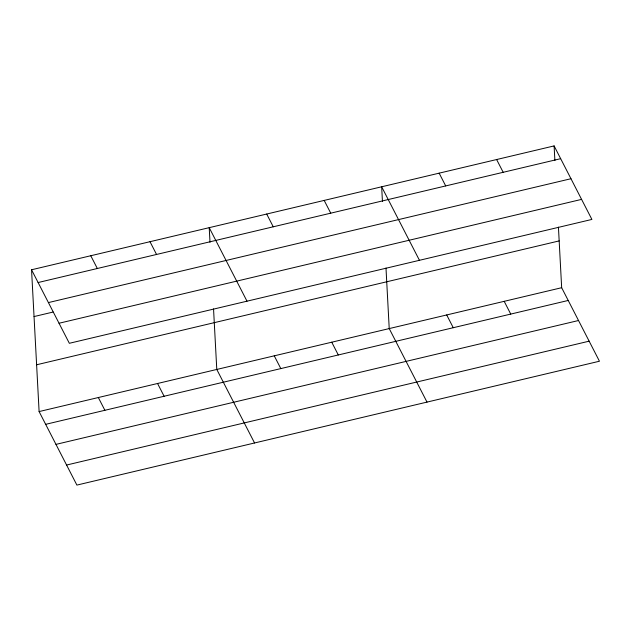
<?xml version="1.0" encoding="UTF-8"?>
<svg xmlns="http://www.w3.org/2000/svg" width="631" height="631" viewBox="0 0 631 631"><rect width="100%" height="100%" fill="white"/><g stroke="black" fill="none" stroke-linecap="round" stroke-linejoin="round"><path stroke-width="0.95" d="M31.55 269.776L554.105 145.911L591.894 219.43L69.339 343.296L31.55 269.776L39.106 411.57L76.895 485.089L599.45 361.224L561.661 287.704L558.435 227.136M38.105 282.538L560.667 158.673M48.413 302.588L570.968 178.723M34.042 316.565L53.146 312.037M59.03 323.246L581.585 199.38M36.614 364.773L559.169 240.908M39.106 411.57L561.661 287.704M45.669 424.332L568.223 300.459M55.97 444.382L578.524 320.516M66.586 465.039L589.141 341.174M496.621 159.533L503.183 172.295M439.144 173.162L445.699 185.924M504.185 301.326L510.739 314.088M419.449 260.311L381.66 186.784L382.441 201.407M446.701 314.948L453.263 327.71M324.184 200.413L330.739 213.168M427.006 402.105L389.224 328.577L385.991 268.009M266.7 214.035L273.255 226.797M331.74 342.199L338.295 354.961M247.005 301.184L209.216 227.657L209.997 242.28M274.256 355.829L280.819 368.591M254.561 442.978L216.78 369.45L213.546 308.89M149.997 241.697L156.551 254.459M157.553 383.49L164.115 396.252M90.769 255.736L97.332 268.498M98.333 397.53L104.888 410.292M554.105 145.911L554.886 160.534"/></g></svg>
